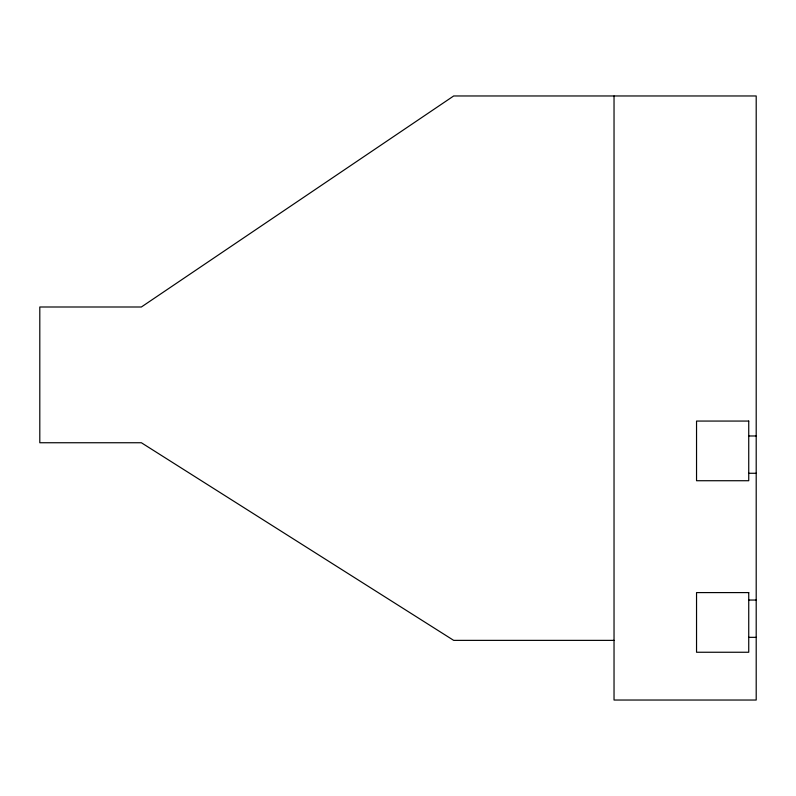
<?xml version="1.0" encoding="UTF-8"?>
<svg xmlns="http://www.w3.org/2000/svg" width="796" height="796" viewBox="0 0 796 796"><rect width="100%" height="100%" fill="white"/><g stroke="black" fill="none" stroke-linecap="round" stroke-linejoin="round"><path stroke-width="1.19" d="M748.737 435.979L756.2 435.979M748.737 473.272L756.2 473.272M748.737 600.045L756.2 600.045M748.737 637.337L756.2 637.337M614.034 640.372L453.69 640.372L141.37 442.745L39.8 442.745L39.8 306.997L141.37 306.997L453.69 95.968L756.2 95.968L756.2 700.032L614.034 700.032L614.034 95.968M748.737 421.064L696.54 421.064L696.54 480.724L748.737 480.724L748.737 421.064M748.737 592.592L696.54 592.592L696.54 652.252L748.737 652.252L748.737 592.592"/></g></svg>
